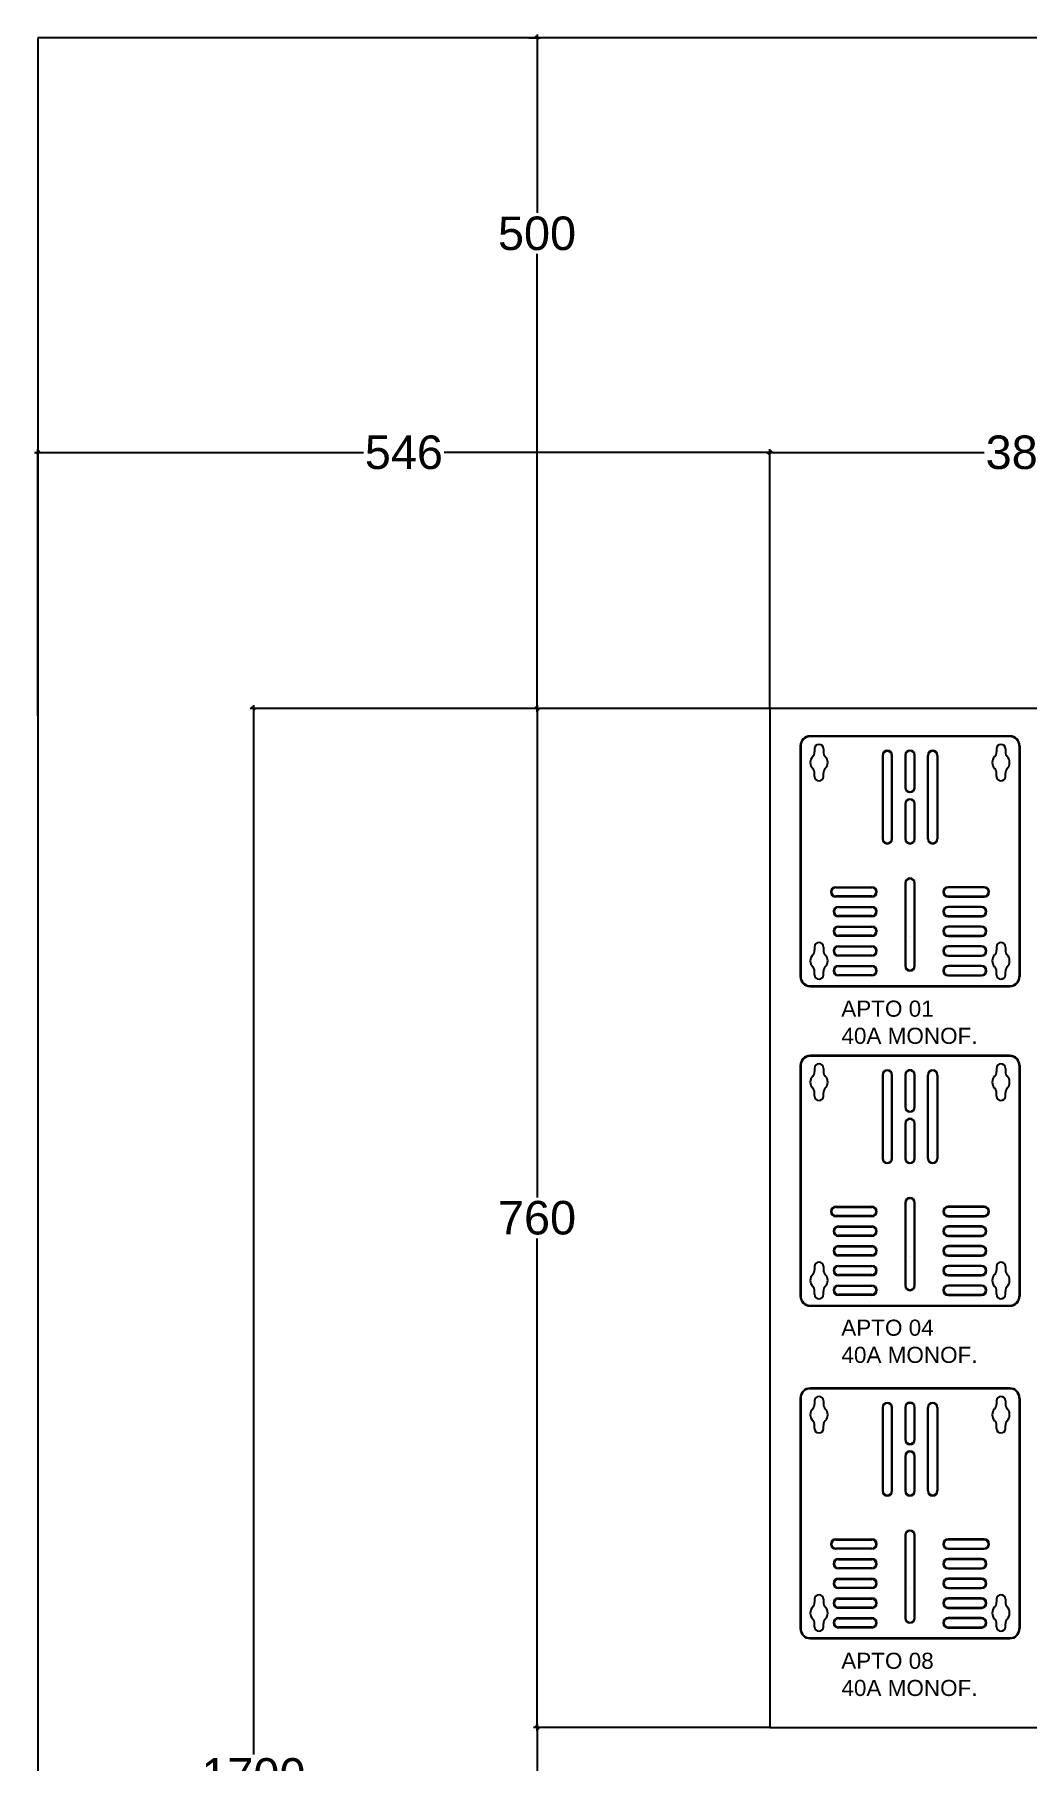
# Model space of a CAD drawing. Header units: millimetres. Extents: x 425 to 646, y 332 to 411.
# Drawn here: x 493.721 to 494.461, y 359.036 to 360.323 of the extents above; entities that cross this region are included whole.
import ezdxf

# ---------------------------------------------------------------- set-up
doc = ezdxf.new("R2010")
doc.units = ezdxf.units.MM
doc.layers.add('Elétrico', color=5, linetype='Continuous')
doc.styles.add('ARIAL', font='arial.ttf')
doc.dimstyles.new('cotass', dxfattribs={"dimtxt": 0.1, "dimasz": 0.01, "dimexe": 0.01, "dimexo": 0, "dimgap": 0.01, "dimtad": 0, "dimtih": 1, "dimtoh": 1, "dimdec": 0, "dimlfac": 1000, "dimzin": 4, "dimdsep": 46, "dimtxsty": 'ARIAL', "dimblk": 'OBLIQUE', "dimcen": 0, "dimdle": 0.01, "dimclrd": 7, "dimclre": 7, "dimclrt": 3, "dimadec": 0, "dimazin": 1, "dimtfac": 1, "dimtdec": 0, "dimtix": 1, "dimtofl": 0, "dimtmove": 0, "dimatfit": 3, "dimldrblk": 'OPEN30', "dimfxl": 0, "dimtolj": 1, "dimtzin": 0, "dimlwd": -1, "dimarcsym": 0})

# ---------------------------------------------------------------- blocks, each defined once
blk = doc.blocks.new('_Oblique')
at = {"color": 0, "linetype": 'ByBlock', "lineweight": -2}
blk.add_line((-0.5, -0.5), (0.5, 0.5), dxfattribs=at)
blk = doc.blocks.new('*D20')
at = {"layer": 'DEFPOINTS', "color": 0, "transparency": 16777216}
for p in [(494.2699, 359.0602), (494.0962, 358.1202), (494.2699, 358.1202)]:
    blk.add_point(p, dxfattribs=at)
at = {"layer": 'Elétrico', "color": 7, "transparency": 16777216}
for p, q in [((494.0962, 359.0627), (494.0962, 358.6055)), ((494.0962, 358.1177), (494.0962, 358.5749))]:
    blk.add_line(p, q, dxfattribs=at)
at = {"layer": 'Elétrico', "color": 7, "lineweight": -2, "transparency": 16777216}
for p, q in [((494.2699, 359.0602), (494.0937, 359.0602)), ((494.2699, 358.1202), (494.0937, 358.1202))]:
    blk.add_line(p, q, dxfattribs=at)
at = {"layer": 'Elétrico', "color": 7, "transparency": 16777216, "xscale": 0.0025, "yscale": 0.0025, "zscale": 0.0025}
for p, rotation in [((494.0962, 359.0602), 90), ((494.0962, 358.1202), 270)]:
    blk.add_blockref('_Oblique', p, dxfattribs=dict(at, rotation=rotation))
at = {"layer": 'Elétrico', "color": 3, "transparency": 16777216, "insert": (494.0962, 358.5902), "char_height": 0.025, "attachment_point": 5, "style": 'ARIAL'}
blk.add_mtext('\\A1;940', dxfattribs=at)
blk = doc.blocks.new('_Open30')
at = {"color": 0, "linetype": 'ByBlock', "lineweight": -2}
for p, q in [((-1, 0.27), (0, 0)), ((0, 0), (-1, -0.27)), ((0, 0), (-1, 0))]:
    blk.add_line(p, q, dxfattribs=at)
blk = doc.blocks.new('*D21')
at = {"layer": 'DEFPOINTS', "color": 0, "transparency": 16777216}
for p in [(493.8847, 359.8202), (494.2699, 359.8202), (494.2699, 358.1202)]:
    blk.add_point(p, dxfattribs=at)
at = {"layer": 'Elétrico', "color": 7, "transparency": 16777216}
for p, q in [((493.8847, 359.8227), (493.8847, 359.04)), ((493.8847, 358.1177), (493.8847, 359.0095))]:
    blk.add_line(p, q, dxfattribs=at)
at = {"layer": 'Elétrico', "color": 7, "lineweight": -2, "transparency": 16777216}
for p, q in [((494.2699, 359.8202), (493.8822, 359.8202)), ((494.2699, 358.1202), (493.8822, 358.1202))]:
    blk.add_line(p, q, dxfattribs=at)
at = {"layer": 'Elétrico', "color": 7, "transparency": 16777216, "xscale": 0.0025, "yscale": 0.0025, "zscale": 0.0025}
for p, rotation in [((493.8847, 359.8202), 90), ((493.8847, 358.1202), 270)]:
    blk.add_blockref('_Oblique', p, dxfattribs=dict(at, rotation=rotation))
at = {"layer": 'Elétrico', "color": 3, "transparency": 16777216, "insert": (493.8847, 359.0247), "char_height": 0.025, "attachment_point": 5, "style": 'ARIAL'}
blk.add_mtext('\\A1;1700', dxfattribs=at)
blk = doc.blocks.new('*D22')
at = {"layer": 'DEFPOINTS', "color": 0, "transparency": 16777216}
for p in [(494.0901, 360.3202), (494.0962, 360.3202), (494.2699, 359.8202)]:
    blk.add_point(p, dxfattribs=at)
at = {"layer": 'Elétrico', "color": 7, "transparency": 16777216}
for p, q in [((494.0962, 360.3227), (494.0962, 360.1896)), ((494.0962, 359.8177), (494.0962, 360.1591))]:
    blk.add_line(p, q, dxfattribs=at)
at = {"layer": 'Elétrico', "color": 7, "lineweight": -2, "transparency": 16777216}
for p, q in [((494.0901, 360.3202), (494.0987, 360.3202)), ((494.2699, 359.8202), (494.0937, 359.8202))]:
    blk.add_line(p, q, dxfattribs=at)
at = {"layer": 'Elétrico', "color": 7, "transparency": 16777216, "xscale": 0.0025, "yscale": 0.0025, "zscale": 0.0025}
for p, rotation in [((494.0962, 360.3202), 90), ((494.0962, 359.8202), 270)]:
    blk.add_blockref('_Oblique', p, dxfattribs=dict(at, rotation=rotation))
at = {"layer": 'Elétrico', "color": 3, "transparency": 16777216, "insert": (494.0962, 360.1743), "char_height": 0.025, "attachment_point": 5, "style": 'ARIAL'}
blk.add_mtext('\\A1;500', dxfattribs=at)
blk = doc.blocks.new('*D23')
at = {"layer": 'DEFPOINTS', "color": 0, "transparency": 16777216}
for p in [(494.2699, 360.011), (493.7239, 359.8146), (494.2699, 359.8202)]:
    blk.add_point(p, dxfattribs=at)
at = {"layer": 'Elétrico', "color": 7, "transparency": 16777216}
for p, q in [((493.7214, 360.011), (493.9668, 360.011)), ((494.2724, 360.011), (494.027, 360.011))]:
    blk.add_line(p, q, dxfattribs=at)
at = {"layer": 'Elétrico', "color": 7, "lineweight": -2, "transparency": 16777216}
for p, q in [((493.7239, 359.8146), (493.7239, 360.0135)), ((494.2699, 359.8202), (494.2699, 360.0135))]:
    blk.add_line(p, q, dxfattribs=at)
at = {"layer": 'Elétrico', "color": 7, "transparency": 16777216, "xscale": 0.0025, "yscale": 0.0025, "zscale": 0.0025, "rotation": 180}
blk.add_blockref('_Oblique', (493.7239, 360.011), dxfattribs=at)
at = {"layer": 'Elétrico', "color": 7, "transparency": 16777216, "xscale": 0.0025, "yscale": 0.0025, "zscale": 0.0025}
blk.add_blockref('_Oblique', (494.2699, 360.011), dxfattribs=at)
at = {"layer": 'Elétrico', "color": 3, "transparency": 16777216, "insert": (493.9969, 360.011), "char_height": 0.025, "attachment_point": 5, "style": 'ARIAL'}
blk.add_mtext('\\A1;546', dxfattribs=at)
blk = doc.blocks.new('*D24')
at = {"layer": 'DEFPOINTS', "color": 0, "transparency": 16777216}
for p in [(494.6499, 360.011), (494.2699, 359.8202), (494.6499, 359.8202)]:
    blk.add_point(p, dxfattribs=at)
at = {"layer": 'Elétrico', "color": 7, "transparency": 16777216}
for p, q in [((494.2674, 360.011), (494.4298, 360.011)), ((494.6524, 360.011), (494.49, 360.011))]:
    blk.add_line(p, q, dxfattribs=at)
at = {"layer": 'Elétrico', "color": 7, "lineweight": -2, "transparency": 16777216}
for p, q in [((494.2699, 359.8202), (494.2699, 360.0135)), ((494.6499, 359.8202), (494.6499, 360.0135))]:
    blk.add_line(p, q, dxfattribs=at)
at = {"layer": 'Elétrico', "color": 7, "transparency": 16777216, "xscale": 0.0025, "yscale": 0.0025, "zscale": 0.0025, "rotation": 180}
blk.add_blockref('_Oblique', (494.2699, 360.011), dxfattribs=at)
at = {"layer": 'Elétrico', "color": 7, "transparency": 16777216, "xscale": 0.0025, "yscale": 0.0025, "zscale": 0.0025}
blk.add_blockref('_Oblique', (494.6499, 360.011), dxfattribs=at)
at = {"layer": 'Elétrico', "color": 3, "transparency": 16777216, "insert": (494.4599, 360.011), "char_height": 0.025, "attachment_point": 5, "style": 'ARIAL'}
blk.add_mtext('\\A1;380', dxfattribs=at)
blk = doc.blocks.new('*D30')
at = {"layer": 'DEFPOINTS', "color": 0, "transparency": 16777216}
for p in [(494.0962, 359.8202), (494.2699, 359.8202), (494.2699, 359.0602)]:
    blk.add_point(p, dxfattribs=at)
at = {"layer": 'Elétrico', "color": 7, "transparency": 16777216}
for p, q in [((494.0962, 359.8227), (494.0962, 359.4555)), ((494.0962, 359.0577), (494.0962, 359.4249))]:
    blk.add_line(p, q, dxfattribs=at)
at = {"layer": 'Elétrico', "color": 7, "lineweight": -2, "transparency": 16777216}
for p, q in [((494.2699, 359.8202), (494.0937, 359.8202)), ((494.2699, 359.0602), (494.0937, 359.0602))]:
    blk.add_line(p, q, dxfattribs=at)
at = {"layer": 'Elétrico', "color": 7, "transparency": 16777216, "xscale": 0.0025, "yscale": 0.0025, "zscale": 0.0025}
for p, rotation in [((494.0962, 359.8202), 90), ((494.0962, 359.0602), 270)]:
    blk.add_blockref('_Oblique', p, dxfattribs=dict(at, rotation=rotation))
at = {"layer": 'Elétrico', "color": 3, "transparency": 16777216, "insert": (494.0962, 359.4402), "char_height": 0.025, "attachment_point": 5, "style": 'ARIAL'}
blk.add_mtext('\\A1;760', dxfattribs=at)

msp = doc.modelspace()

# ---------------------------------------------------------------- linework, layer by layer
for p, q in [((494.64992, 359.82019), (494.26992, 359.82019)), ((494.26992, 359.82019), (494.26992, 359.06019)), ((494.44881, 359.79955), (494.29991, 359.79955)), ((494.44881, 359.79915), (494.29991, 359.79915)), ((494.29251, 359.79215), (494.29251, 359.62027)), ((494.29291, 359.79215), (494.29291, 359.62027)), ((494.30324, 359.79007), (494.30324, 359.78773)), ((494.30652, 359.79335), (494.30652, 359.79335)), ((494.30981, 359.79007), (494.30981, 359.78773)), ((494.35381, 359.7851), (494.35381, 359.72295)), ((494.35421, 359.7851), (494.35421, 359.72295)), ((494.36071, 359.72295), (494.36071, 359.7851)), ((494.36111, 359.72295), (494.36111, 359.7851)), ((494.37071, 359.78525), (494.37071, 359.76125)), ((494.37111, 359.78525), (494.37111, 359.76125)), ((494.37761, 359.76125), (494.37761, 359.78525)), ((494.37801, 359.76125), (494.37801, 359.78525)), ((494.38761, 359.72295), (494.38761, 359.7851)), ((494.38801, 359.72295), (494.38801, 359.7851)), ((494.39451, 359.7851), (494.39451, 359.72295)), ((494.39491, 359.7851), (494.39491, 359.72295)), ((494.43891, 359.79007), (494.43891, 359.78773)), ((494.44548, 359.79007), (494.44548, 359.78773)), ((494.45581, 359.79215), (494.45581, 359.62027)), ((494.45621, 359.79215), (494.45621, 359.62027)), ((494.30324, 359.76944), (494.30324, 359.77178)), ((494.30981, 359.76944), (494.30981, 359.77178)), ((494.43891, 359.76944), (494.43891, 359.77178)), ((494.44548, 359.76944), (494.44548, 359.77178)), ((494.37071, 359.74895), (494.37071, 359.72295)), ((494.37111, 359.74895), (494.37111, 359.72295)), ((494.37761, 359.72295), (494.37761, 359.74895)), ((494.37801, 359.72295), (494.37801, 359.74895)), ((494.37436, 359.7197), (494.37436, 359.7197)), ((494.37436, 359.7197), (494.37436, 359.7197)), ((494.37436, 359.7197), (494.37436, 359.7197)), ((494.37436, 359.7189), (494.37436, 359.7189)), ((494.37436, 359.7189), (494.37436, 359.7189)), ((494.37436, 359.7189), (494.37436, 359.7189)), ((494.31576, 359.68332), (494.31576, 359.68332)), ((494.31901, 359.68697), (494.34596, 359.68697)), ((494.31901, 359.68657), (494.34596, 359.68657)), ((494.34596, 359.68007), (494.31901, 359.68007)), ((494.34596, 359.67967), (494.31901, 359.67967)), ((494.34921, 359.68332), (494.34921, 359.68332)), ((494.37071, 359.68985), (494.37071, 359.62815)), ((494.37111, 359.68985), (494.37111, 359.62815)), ((494.37761, 359.62815), (494.37761, 359.68985)), ((494.37801, 359.62815), (494.37801, 359.68985)), ((494.39951, 359.68332), (494.39951, 359.68332)), ((494.42971, 359.68697), (494.40276, 359.68697)), ((494.42971, 359.68657), (494.40276, 359.68657)), ((494.40276, 359.68007), (494.42971, 359.68007)), ((494.40276, 359.67967), (494.42971, 359.67967)), ((494.43296, 359.68332), (494.43296, 359.68332)), ((494.32096, 359.67229), (494.34596, 359.67229)), ((494.32096, 359.67189), (494.34596, 359.67189)), ((494.42776, 359.67229), (494.40276, 359.67229)), ((494.42776, 359.67189), (494.40276, 359.67189)), ((494.34596, 359.66539), (494.32096, 359.66539)), ((494.34596, 359.66499), (494.32096, 359.66499)), ((494.32096, 359.65761), (494.34596, 359.65761)), ((494.32096, 359.65721), (494.34596, 359.65721)), ((494.40276, 359.66539), (494.42776, 359.66539)), ((494.40276, 359.66499), (494.42776, 359.66499)), ((494.42776, 359.65761), (494.40276, 359.65761)), ((494.42776, 359.65721), (494.40276, 359.65721)), ((494.30324, 359.64222), (494.30324, 359.63988)), ((494.30652, 359.6455), (494.30652, 359.6455)), ((494.30981, 359.64222), (494.30981, 359.63988)), ((494.34596, 359.65071), (494.32096, 359.65071)), ((494.34596, 359.65031), (494.32096, 359.65031)), ((494.32096, 359.64293), (494.34596, 359.64293)), ((494.32096, 359.64253), (494.34596, 359.64253)), ((494.37436, 359.6501), (494.37436, 359.6501)), ((494.37436, 359.6501), (494.37436, 359.6501)), ((494.37436, 359.6501), (494.37436, 359.6501)), ((494.40276, 359.65071), (494.42776, 359.65071)), ((494.40276, 359.65031), (494.42776, 359.65031)), ((494.42776, 359.64293), (494.40276, 359.64293)), ((494.42776, 359.64253), (494.40276, 359.64253)), ((494.43891, 359.64222), (494.43891, 359.63988)), ((494.44219, 359.6455), (494.44219, 359.6455)), ((494.44548, 359.64222), (494.44548, 359.63988)), ((494.34596, 359.63603), (494.32096, 359.63603)), ((494.34596, 359.63563), (494.32096, 359.63563)), ((494.32096, 359.62825), (494.34596, 359.62825)), ((494.32096, 359.62785), (494.34596, 359.62785)), ((494.40276, 359.63603), (494.42776, 359.63603)), ((494.40276, 359.63563), (494.42776, 359.63563)), ((494.42776, 359.62825), (494.40276, 359.62825)), ((494.42776, 359.62785), (494.40276, 359.62785)), ((494.30324, 359.62159), (494.30324, 359.62393)), ((494.30981, 359.62159), (494.30981, 359.62393)), ((494.34596, 359.62135), (494.32096, 359.62135)), ((494.34596, 359.62095), (494.32096, 359.62095)), ((494.40276, 359.62135), (494.42776, 359.62135)), ((494.40276, 359.62095), (494.42776, 359.62095)), ((494.43891, 359.62159), (494.43891, 359.62393)), ((494.43891, 359.62159), (494.43891, 359.62393)), ((494.44548, 359.62159), (494.44548, 359.62393)), ((494.29991, 359.61327), (494.44881, 359.61327)), ((494.29991, 359.61287), (494.44881, 359.61287)), ((494.29251, 359.55384), (494.29251, 359.38196)), ((494.29291, 359.55384), (494.29291, 359.38196)), ((494.44881, 359.56124), (494.29991, 359.56124)), ((494.44881, 359.56084), (494.29991, 359.56084)), ((494.30324, 359.55175), (494.30324, 359.54941)), ((494.30652, 359.55504), (494.30652, 359.55504)), ((494.30981, 359.55175), (494.30981, 359.54941)), ((494.43891, 359.55175), (494.43891, 359.54941)), ((494.44548, 359.55175), (494.44548, 359.54941)), ((494.45581, 359.55384), (494.45581, 359.38196)), ((494.45621, 359.55384), (494.45621, 359.38196)), ((494.35381, 359.54679), (494.35381, 359.48464)), ((494.35421, 359.54679), (494.35421, 359.48464)), ((494.36071, 359.48464), (494.36071, 359.54679)), ((494.36111, 359.48464), (494.36111, 359.54679)), ((494.37071, 359.54694), (494.37071, 359.52294)), ((494.37111, 359.54694), (494.37111, 359.52294)), ((494.37761, 359.52294), (494.37761, 359.54694)), ((494.37801, 359.52294), (494.37801, 359.54694)), ((494.38761, 359.48464), (494.38761, 359.54679)), ((494.38801, 359.48464), (494.38801, 359.54679)), ((494.39451, 359.54679), (494.39451, 359.48464)), ((494.39491, 359.54679), (494.39491, 359.48464)), ((494.30324, 359.53112), (494.30324, 359.53346)), ((494.30981, 359.53112), (494.30981, 359.53346)), ((494.43891, 359.53112), (494.43891, 359.53346)), ((494.44548, 359.53112), (494.44548, 359.53346)), ((494.37071, 359.51064), (494.37071, 359.48464)), ((494.37111, 359.51064), (494.37111, 359.48464)), ((494.37761, 359.48464), (494.37761, 359.51064)), ((494.37801, 359.48464), (494.37801, 359.51064)), ((494.37436, 359.48139), (494.37436, 359.48139)), ((494.37436, 359.48139), (494.37436, 359.48139)), ((494.37436, 359.48139), (494.37436, 359.48139)), ((494.37436, 359.48059), (494.37436, 359.48059)), ((494.37436, 359.48059), (494.37436, 359.48059)), ((494.37436, 359.48059), (494.37436, 359.48059)), ((494.31901, 359.44866), (494.34596, 359.44866)), ((494.31901, 359.44826), (494.34596, 359.44826)), ((494.37071, 359.45154), (494.37071, 359.38984)), ((494.37111, 359.45154), (494.37111, 359.38984)), ((494.37761, 359.38984), (494.37761, 359.45154)), ((494.37801, 359.38984), (494.37801, 359.45154)), ((494.42971, 359.44866), (494.40276, 359.44866)), ((494.42971, 359.44826), (494.40276, 359.44826)), ((494.31576, 359.44501), (494.31576, 359.44501)), ((494.34596, 359.44176), (494.31901, 359.44176)), ((494.34596, 359.44136), (494.31901, 359.44136)), ((494.34921, 359.44501), (494.34921, 359.44501)), ((494.39951, 359.44501), (494.39951, 359.44501)), ((494.40276, 359.44176), (494.42971, 359.44176)), ((494.40276, 359.44136), (494.42971, 359.44136)), ((494.43296, 359.44501), (494.43296, 359.44501)), ((494.32096, 359.43398), (494.34596, 359.43398)), ((494.32096, 359.43358), (494.34596, 359.43358)), ((494.34596, 359.42708), (494.32096, 359.42708)), ((494.34596, 359.42668), (494.32096, 359.42668)), ((494.42776, 359.43398), (494.40276, 359.43398)), ((494.42776, 359.43358), (494.40276, 359.43358)), ((494.40276, 359.42708), (494.42776, 359.42708)), ((494.40276, 359.42668), (494.42776, 359.42668)), ((494.32096, 359.4193), (494.34596, 359.4193)), ((494.32096, 359.4189), (494.34596, 359.4189)), ((494.34596, 359.4124), (494.32096, 359.4124)), ((494.34596, 359.412), (494.32096, 359.412)), ((494.37436, 359.41179), (494.37436, 359.41179)), ((494.37436, 359.41179), (494.37436, 359.41179)), ((494.37436, 359.41179), (494.37436, 359.41179)), ((494.42776, 359.4193), (494.40276, 359.4193)), ((494.42776, 359.4189), (494.40276, 359.4189)), ((494.40276, 359.4124), (494.42776, 359.4124)), ((494.40276, 359.412), (494.42776, 359.412)), ((494.30324, 359.4039), (494.30324, 359.40156)), ((494.30652, 359.40719), (494.30652, 359.40719)), ((494.30981, 359.4039), (494.30981, 359.40156)), ((494.32096, 359.40462), (494.34596, 359.40462)), ((494.32096, 359.40422), (494.34596, 359.40422)), ((494.34596, 359.39772), (494.32096, 359.39772)), ((494.34596, 359.39732), (494.32096, 359.39732)), ((494.42776, 359.40462), (494.40276, 359.40462)), ((494.42776, 359.40422), (494.40276, 359.40422)), ((494.40276, 359.39772), (494.42776, 359.39772)), ((494.40276, 359.39732), (494.42776, 359.39732)), ((494.43891, 359.4039), (494.43891, 359.40156)), ((494.44219, 359.40719), (494.44219, 359.40719)), ((494.44548, 359.4039), (494.44548, 359.40156)), ((494.30324, 359.38327), (494.30324, 359.38561)), ((494.30981, 359.38327), (494.30981, 359.38561)), ((494.32096, 359.38994), (494.34596, 359.38994)), ((494.32096, 359.38954), (494.34596, 359.38954)), ((494.34596, 359.38304), (494.32096, 359.38304)), ((494.42776, 359.38994), (494.40276, 359.38994)), ((494.42776, 359.38954), (494.40276, 359.38954)), ((494.40276, 359.38304), (494.42776, 359.38304)), ((494.43891, 359.38327), (494.43891, 359.38561)), ((494.43891, 359.38327), (494.43891, 359.38561)), ((494.44548, 359.38327), (494.44548, 359.38561)), ((494.29991, 359.37496), (494.44881, 359.37496)), ((494.29991, 359.37456), (494.44881, 359.37456)), ((494.34596, 359.38264), (494.32096, 359.38264)), ((494.40276, 359.38264), (494.42776, 359.38264)), ((494.29251, 359.30586), (494.29251, 359.13398)), ((494.29291, 359.30586), (494.29291, 359.13398)), ((494.44881, 359.31326), (494.29991, 359.31326)), ((494.44881, 359.31286), (494.29991, 359.31286)), ((494.30652, 359.30706), (494.30652, 359.30706)), ((494.45581, 359.30586), (494.45581, 359.13398)), ((494.45621, 359.30586), (494.45621, 359.13398)), ((494.30324, 359.30377), (494.30324, 359.30143)), ((494.30981, 359.30377), (494.30981, 359.30143)), ((494.35381, 359.29881), (494.35381, 359.23666)), ((494.35421, 359.29881), (494.35421, 359.23666)), ((494.36071, 359.23666), (494.36071, 359.29881)), ((494.36111, 359.23666), (494.36111, 359.29881)), ((494.37071, 359.29896), (494.37071, 359.27496)), ((494.37111, 359.29896), (494.37111, 359.27496)), ((494.37761, 359.27496), (494.37761, 359.29896)), ((494.37801, 359.27496), (494.37801, 359.29896)), ((494.38761, 359.23666), (494.38761, 359.29881)), ((494.38801, 359.23666), (494.38801, 359.29881)), ((494.39451, 359.29881), (494.39451, 359.23666)), ((494.39491, 359.29881), (494.39491, 359.23666)), ((494.43891, 359.30377), (494.43891, 359.30143)), ((494.44548, 359.30377), (494.44548, 359.30143)), ((494.30324, 359.28314), (494.30324, 359.28548)), ((494.30981, 359.28314), (494.30981, 359.28548)), ((494.43891, 359.28314), (494.43891, 359.28548)), ((494.44548, 359.28314), (494.44548, 359.28548)), ((494.37071, 359.26266), (494.37071, 359.23666)), ((494.37111, 359.26266), (494.37111, 359.23666)), ((494.37761, 359.23666), (494.37761, 359.26266)), ((494.37801, 359.23666), (494.37801, 359.26266)), ((494.37436, 359.23341), (494.37436, 359.23341)), ((494.37436, 359.23341), (494.37436, 359.23341)), ((494.37436, 359.23341), (494.37436, 359.23341)), ((494.37436, 359.23261), (494.37436, 359.23261)), ((494.37436, 359.23261), (494.37436, 359.23261)), ((494.37436, 359.23261), (494.37436, 359.23261)), ((494.37071, 359.20356), (494.37071, 359.14186)), ((494.37111, 359.20356), (494.37111, 359.14186)), ((494.37761, 359.14186), (494.37761, 359.20356)), ((494.37801, 359.14186), (494.37801, 359.20356)), ((494.31576, 359.19703), (494.31576, 359.19703)), ((494.31901, 359.20068), (494.34596, 359.20068)), ((494.31901, 359.20028), (494.34596, 359.20028)), ((494.34596, 359.19378), (494.31901, 359.19378)), ((494.34596, 359.19338), (494.31901, 359.19338)), ((494.34921, 359.19703), (494.34921, 359.19703)), ((494.39951, 359.19703), (494.39951, 359.19703)), ((494.42971, 359.20068), (494.40276, 359.20068)), ((494.42971, 359.20028), (494.40276, 359.20028)), ((494.40276, 359.19378), (494.42971, 359.19378)), ((494.40276, 359.19338), (494.42971, 359.19338)), ((494.43296, 359.19703), (494.43296, 359.19703)), ((494.32096, 359.186), (494.34596, 359.186)), ((494.32096, 359.1856), (494.34596, 359.1856)), ((494.34596, 359.1791), (494.32096, 359.1791)), ((494.34596, 359.1787), (494.32096, 359.1787)), ((494.42776, 359.186), (494.40276, 359.186)), ((494.42776, 359.1856), (494.40276, 359.1856)), ((494.40276, 359.1791), (494.42776, 359.1791)), ((494.40276, 359.1787), (494.42776, 359.1787)), ((494.32096, 359.17132), (494.34596, 359.17132)), ((494.32096, 359.17092), (494.34596, 359.17092)), ((494.34596, 359.16442), (494.32096, 359.16442)), ((494.42776, 359.17132), (494.40276, 359.17132)), ((494.42776, 359.17092), (494.40276, 359.17092)), ((494.40276, 359.16442), (494.42776, 359.16442)), ((494.30324, 359.15592), (494.30324, 359.15358)), ((494.30652, 359.15921), (494.30652, 359.15921)), ((494.30981, 359.15592), (494.30981, 359.15358)), ((494.34596, 359.16402), (494.32096, 359.16402)), ((494.32096, 359.15664), (494.34596, 359.15664)), ((494.32096, 359.15624), (494.34596, 359.15624)), ((494.37436, 359.16381), (494.37436, 359.16381)), ((494.37436, 359.16381), (494.37436, 359.16381)), ((494.37436, 359.16381), (494.37436, 359.16381)), ((494.40276, 359.16402), (494.42776, 359.16402)), ((494.42776, 359.15664), (494.40276, 359.15664)), ((494.42776, 359.15624), (494.40276, 359.15624)), ((494.43891, 359.15592), (494.43891, 359.15358)), ((494.44219, 359.15921), (494.44219, 359.15921)), ((494.44548, 359.15592), (494.44548, 359.15358)), ((494.34596, 359.14974), (494.32096, 359.14974)), ((494.34596, 359.14934), (494.32096, 359.14934)), ((494.32096, 359.14196), (494.34596, 359.14196)), ((494.32096, 359.14156), (494.34596, 359.14156)), ((494.40276, 359.14974), (494.42776, 359.14974)), ((494.40276, 359.14934), (494.42776, 359.14934)), ((494.42776, 359.14196), (494.40276, 359.14196)), ((494.42776, 359.14156), (494.40276, 359.14156)), ((494.29991, 359.12698), (494.44881, 359.12698)), ((494.29991, 359.12658), (494.44881, 359.12658)), ((494.30324, 359.13529), (494.30324, 359.13763)), ((494.30981, 359.13529), (494.30981, 359.13763)), ((494.34596, 359.13506), (494.32096, 359.13506)), ((494.34596, 359.13466), (494.32096, 359.13466)), ((494.40276, 359.13506), (494.42776, 359.13506)), ((494.40276, 359.13466), (494.42776, 359.13466)), ((494.43891, 359.13529), (494.43891, 359.13763)), ((494.43891, 359.13529), (494.43891, 359.13763)), ((494.44548, 359.13529), (494.44548, 359.13763)), ((494.26992, 359.06019), (494.64992, 359.06019))]:
    msp.add_line(p, q)
for centre, radius, start, end in [((494.29991, 359.79215), 0.0074, 90, 180), ((494.29991, 359.79215), 0.007, 90, 180), ((494.44881, 359.79215), 0.0074, 0, 90), ((494.44881, 359.79215), 0.007, 0, 90), ((494.30652, 359.77975), 0.0065, 136.09039, 223.90961), ((494.29824, 359.78773), 0.005, 316.09039, 0), ((494.30652, 359.79007), 0.00329, 90, 180), ((494.30652, 359.79007), 0.00329, 0, 90), ((494.31481, 359.78773), 0.005, 180, 223.90961), ((494.30652, 359.77975), 0.0065, 316.09039, 43.90961), ((494.35746, 359.7851), 0.00365, 90, 180), ((494.35746, 359.7851), 0.00325, 90, 180), ((494.35746, 359.7851), 0.00365, 0, 90), ((494.35746, 359.7851), 0.00325, 0, 90), ((494.37436, 359.78525), 0.00365, 90, 180), ((494.37436, 359.78525), 0.00325, 90, 180), ((494.37436, 359.78525), 0.00365, 0, 90), ((494.37436, 359.78525), 0.00325, 0, 90), ((494.39126, 359.7851), 0.00365, 90, 180), ((494.39126, 359.7851), 0.00325, 90, 180), ((494.39126, 359.7851), 0.00365, 0, 90), ((494.39126, 359.7851), 0.00325, 0, 90), ((494.44219, 359.77975), 0.0065, 136.09039, 223.90961), ((494.43391, 359.78773), 0.005, 316.09039, 0), ((494.44219, 359.79007), 0.00329, 90, 180), ((494.44219, 359.79007), 0.00329, 0, 90), ((494.45048, 359.78773), 0.005, 180, 223.90961), ((494.44219, 359.77975), 0.0065, 316.09039, 43.90961), ((494.29824, 359.77178), 0.005, 0, 43.90961), ((494.30652, 359.76944), 0.00329, 180, 270), ((494.30652, 359.76944), 0.00329, 270, 0), ((494.31481, 359.77178), 0.005, 136.09039, 180), ((494.43391, 359.77178), 0.005, 0, 43.90961), ((494.44219, 359.76944), 0.00329, 180, 270), ((494.44219, 359.76944), 0.00329, 270, 0), ((494.45048, 359.77178), 0.005, 136.09039, 180), ((494.37436, 359.76125), 0.00365, 180, 270), ((494.37436, 359.76125), 0.00325, 180, 270), ((494.37436, 359.76125), 0.00325, 270, 0), ((494.37436, 359.76125), 0.00365, 270, 0), ((494.37436, 359.74895), 0.00365, 90, 180), ((494.37436, 359.74895), 0.00325, 90, 180), ((494.37436, 359.74895), 0.00365, 0, 90), ((494.37436, 359.74895), 0.00325, 0, 90), ((494.35746, 359.72295), 0.00365, 180, 270), ((494.35746, 359.72295), 0.00325, 180, 270), ((494.35746, 359.72295), 0.00325, 270, 0), ((494.35746, 359.72295), 0.00365, 270, 0), ((494.37436, 359.72295), 0.00365, 180, 270), ((494.37436, 359.72295), 0.00325, 180, 270), ((494.37436, 359.72295), 0.00365, 270, 0), ((494.37436, 359.72295), 0.00325, 270, 0), ((494.39126, 359.72295), 0.00365, 180, 270), ((494.39126, 359.72295), 0.00325, 180, 270), ((494.39126, 359.72295), 0.00325, 270, 0), ((494.39126, 359.72295), 0.00365, 270, 0), ((494.37436, 359.68985), 0.00365, 90, 180), ((494.37436, 359.68985), 0.00325, 90, 180), ((494.37436, 359.68985), 0.00365, 0, 90), ((494.37436, 359.68985), 0.00325, 0, 90), ((494.31901, 359.68332), 0.00365, 90, 180), ((494.31901, 359.68332), 0.00365, 180, 270), ((494.31901, 359.68332), 0.00325, 90, 180), ((494.31901, 359.68332), 0.00325, 180, 270), ((494.34596, 359.68332), 0.00365, 0, 90), ((494.34596, 359.68332), 0.00325, 0, 90), ((494.34596, 359.68332), 0.00325, 270, 0), ((494.34596, 359.68332), 0.00365, 270, 0), ((494.40276, 359.68332), 0.00365, 90, 180), ((494.40276, 359.68332), 0.00365, 180, 270), ((494.40276, 359.68332), 0.00325, 90, 180), ((494.40276, 359.68332), 0.00325, 180, 270), ((494.42971, 359.68332), 0.00365, 0, 90), ((494.42971, 359.68332), 0.00325, 0, 90), ((494.42971, 359.68332), 0.00365, 270, 0), ((494.42971, 359.68332), 0.00325, 270, 0), ((494.32096, 359.66864), 0.00365, 90, 180), ((494.32096, 359.66864), 0.00365, 180, 270), ((494.32096, 359.66864), 0.00325, 90, 180), ((494.32096, 359.66864), 0.00325, 180, 270), ((494.34596, 359.66864), 0.00365, 0, 90), ((494.34596, 359.66864), 0.00325, 0, 90), ((494.34596, 359.66864), 0.00365, 270, 0), ((494.34596, 359.66864), 0.00325, 270, 0), ((494.40276, 359.66864), 0.00365, 90, 180), ((494.40276, 359.66864), 0.00365, 180, 270), ((494.40276, 359.66864), 0.00325, 90, 180), ((494.40276, 359.66864), 0.00325, 180, 270), ((494.42776, 359.66864), 0.00365, 0, 90), ((494.42776, 359.66864), 0.00325, 0, 90), ((494.42776, 359.66864), 0.00365, 270, 0), ((494.42776, 359.66864), 0.00325, 270, 0), ((494.32096, 359.65396), 0.00365, 90, 180), ((494.32096, 359.65396), 0.00365, 180, 270), ((494.32096, 359.65396), 0.00325, 90, 180), ((494.32096, 359.65396), 0.00325, 180, 270), ((494.34596, 359.65396), 0.00365, 0, 90), ((494.34596, 359.65396), 0.00325, 0, 90), ((494.34596, 359.65396), 0.00325, 270, 0), ((494.34596, 359.65396), 0.00365, 270, 0), ((494.40276, 359.65396), 0.00365, 90, 180), ((494.40276, 359.65396), 0.00365, 180, 270), ((494.40276, 359.65396), 0.00325, 90, 180), ((494.40276, 359.65396), 0.00325, 180, 270), ((494.42776, 359.65396), 0.00365, 0, 90), ((494.42776, 359.65396), 0.00325, 0, 90), ((494.42776, 359.65396), 0.00325, 270, 0), ((494.42776, 359.65396), 0.00365, 270, 0), ((494.30652, 359.64222), 0.00329, 90, 180), ((494.30652, 359.64222), 0.00329, 0, 90), ((494.32096, 359.63928), 0.00365, 90, 180), ((494.32096, 359.63928), 0.00325, 90, 180), ((494.34596, 359.63928), 0.00365, 0, 90), ((494.34596, 359.63928), 0.00325, 0, 90), ((494.40276, 359.63928), 0.00365, 90, 180), ((494.40276, 359.63928), 0.00325, 90, 180), ((494.42776, 359.63928), 0.00365, 0, 90), ((494.42776, 359.63928), 0.00325, 0, 90), ((494.44219, 359.64222), 0.00329, 90, 180), ((494.44219, 359.64222), 0.00329, 0, 90), ((494.30652, 359.6319), 0.0065, 136.09039, 223.90961), ((494.29824, 359.63988), 0.005, 316.09039, 0), ((494.31481, 359.63988), 0.005, 180, 223.90961), ((494.30652, 359.6319), 0.0065, 316.09039, 43.90961), ((494.32096, 359.63928), 0.00365, 180, 270), ((494.32096, 359.6246), 0.00365, 90, 180), ((494.32096, 359.63928), 0.00325, 180, 270), ((494.32096, 359.6246), 0.00325, 90, 180), ((494.34596, 359.63928), 0.00325, 270, 0), ((494.34596, 359.63928), 0.00365, 270, 0), ((494.34596, 359.6246), 0.00365, 0, 90), ((494.34596, 359.6246), 0.00325, 0, 90), ((494.37436, 359.62815), 0.00365, 180, 270), ((494.37436, 359.62815), 0.00325, 180, 270), ((494.37436, 359.62815), 0.00325, 270, 0), ((494.37436, 359.62815), 0.00365, 270, 0), ((494.40276, 359.63928), 0.00365, 180, 270), ((494.40276, 359.6246), 0.00365, 90, 180), ((494.40276, 359.63928), 0.00325, 180, 270), ((494.40276, 359.6246), 0.00325, 90, 180), ((494.42776, 359.63928), 0.00325, 270, 0), ((494.42776, 359.63928), 0.00365, 270, 0), ((494.42776, 359.6246), 0.00365, 0, 90), ((494.42776, 359.6246), 0.00325, 0, 90), ((494.44219, 359.6319), 0.0065, 136.09039, 223.90961), ((494.43391, 359.63988), 0.005, 316.09039, 0), ((494.45048, 359.63988), 0.005, 180, 223.90961), ((494.44219, 359.6319), 0.0065, 316.09039, 43.90961), ((494.29991, 359.62027), 0.0074, 180, 270), ((494.29991, 359.62027), 0.007, 180, 270), ((494.29824, 359.62393), 0.005, 0, 43.90961), ((494.30652, 359.62159), 0.00329, 180, 270), ((494.30652, 359.62159), 0.00329, 270, 0), ((494.31481, 359.62393), 0.005, 136.09039, 180), ((494.32096, 359.6246), 0.00365, 180, 270), ((494.32096, 359.6246), 0.00325, 180, 270), ((494.34596, 359.6246), 0.00325, 270, 0), ((494.34596, 359.6246), 0.00365, 270, 0), ((494.40276, 359.6246), 0.00365, 180, 270), ((494.40276, 359.6246), 0.00325, 180, 270), ((494.42776, 359.6246), 0.00325, 270, 0), ((494.42776, 359.6246), 0.00365, 270, 0), ((494.43391, 359.62393), 0.005, 0, 43.90961), ((494.44219, 359.62159), 0.00329, 180, 270), ((494.44219, 359.62159), 0.00329, 270, 0), ((494.45048, 359.62393), 0.005, 136.09039, 180), ((494.44881, 359.62027), 0.007, 270, 0), ((494.44881, 359.62027), 0.0074, 270, 0), ((494.29991, 359.55384), 0.0074, 90, 180), ((494.29991, 359.55384), 0.007, 90, 180), ((494.30652, 359.55175), 0.00329, 90, 180), ((494.30652, 359.55175), 0.00329, 0, 90), ((494.35746, 359.54679), 0.00365, 90, 180), ((494.35746, 359.54679), 0.00365, 0, 90), ((494.37436, 359.54694), 0.00365, 90, 180), ((494.37436, 359.54694), 0.00365, 0, 90), ((494.39126, 359.54679), 0.00365, 90, 180), ((494.39126, 359.54679), 0.00365, 0, 90), ((494.44219, 359.55175), 0.00329, 90, 180), ((494.44219, 359.55175), 0.00329, 0, 90), ((494.44881, 359.55384), 0.0074, 0, 90), ((494.44881, 359.55384), 0.007, 0, 90), ((494.30652, 359.54144), 0.0065, 136.09039, 223.90961), ((494.29824, 359.54941), 0.005, 316.09039, 0), ((494.31481, 359.54941), 0.005, 180, 223.90961), ((494.30652, 359.54144), 0.0065, 316.09039, 43.90961), ((494.35746, 359.54679), 0.00325, 90, 180), ((494.35746, 359.54679), 0.00325, 0, 90), ((494.37436, 359.54694), 0.00325, 90, 180), ((494.37436, 359.54694), 0.00325, 0, 90), ((494.39126, 359.54679), 0.00325, 90, 180), ((494.39126, 359.54679), 0.00325, 0, 90), ((494.44219, 359.54144), 0.0065, 136.09039, 223.90961), ((494.43391, 359.54941), 0.005, 316.09039, 0), ((494.45048, 359.54941), 0.005, 180, 223.90961), ((494.44219, 359.54144), 0.0065, 316.09039, 43.90961), ((494.29824, 359.53346), 0.005, 0, 43.90961), ((494.30652, 359.53112), 0.00329, 180, 270), ((494.30652, 359.53112), 0.00329, 270, 0), ((494.31481, 359.53346), 0.005, 136.09039, 180), ((494.43391, 359.53346), 0.005, 0, 43.90961), ((494.44219, 359.53112), 0.00329, 180, 270), ((494.44219, 359.53112), 0.00329, 270, 0), ((494.45048, 359.53346), 0.005, 136.09039, 180), ((494.37436, 359.52294), 0.00365, 180, 270), ((494.37436, 359.51064), 0.00365, 90, 180), ((494.37436, 359.52294), 0.00325, 180, 270), ((494.37436, 359.51064), 0.00325, 90, 180), ((494.37436, 359.52294), 0.00325, 270, 0), ((494.37436, 359.52294), 0.00365, 270, 0), ((494.37436, 359.51064), 0.00365, 0, 90), ((494.37436, 359.51064), 0.00325, 0, 90), ((494.35746, 359.48464), 0.00365, 180, 270), ((494.35746, 359.48464), 0.00325, 180, 270), ((494.35746, 359.48464), 0.00325, 270, 0), ((494.35746, 359.48464), 0.00365, 270, 0), ((494.37436, 359.48464), 0.00365, 180, 270), ((494.37436, 359.48464), 0.00325, 180, 270), ((494.37436, 359.48464), 0.00365, 270, 0), ((494.37436, 359.48464), 0.00325, 270, 0), ((494.39126, 359.48464), 0.00365, 180, 270), ((494.39126, 359.48464), 0.00325, 180, 270), ((494.39126, 359.48464), 0.00325, 270, 0), ((494.39126, 359.48464), 0.00365, 270, 0), ((494.31901, 359.44501), 0.00365, 90, 180), ((494.31901, 359.44501), 0.00325, 90, 180), ((494.34596, 359.44501), 0.00365, 0, 90), ((494.34596, 359.44501), 0.00325, 0, 90), ((494.37436, 359.45154), 0.00365, 90, 180), ((494.37436, 359.45154), 0.00325, 90, 180), ((494.37436, 359.45154), 0.00365, 0, 90), ((494.37436, 359.45154), 0.00325, 0, 90), ((494.40276, 359.44501), 0.00365, 90, 180), ((494.40276, 359.44501), 0.00325, 90, 180), ((494.42971, 359.44501), 0.00365, 0, 90), ((494.42971, 359.44501), 0.00325, 0, 90), ((494.31901, 359.44501), 0.00365, 180, 270), ((494.31901, 359.44501), 0.00325, 180, 270), ((494.34596, 359.44501), 0.00325, 270, 0), ((494.34596, 359.44501), 0.00365, 270, 0), ((494.40276, 359.44501), 0.00365, 180, 270), ((494.40276, 359.44501), 0.00325, 180, 270), ((494.42971, 359.44501), 0.00365, 270, 0), ((494.42971, 359.44501), 0.00325, 270, 0), ((494.32096, 359.43033), 0.00365, 90, 180), ((494.32096, 359.43033), 0.00365, 180, 270), ((494.32096, 359.43033), 0.00325, 90, 180), ((494.32096, 359.43033), 0.00325, 180, 270), ((494.34596, 359.43033), 0.00365, 0, 90), ((494.34596, 359.43033), 0.00325, 0, 90), ((494.34596, 359.43033), 0.00365, 270, 0), ((494.34596, 359.43033), 0.00325, 270, 0), ((494.40276, 359.43033), 0.00365, 90, 180), ((494.40276, 359.43033), 0.00365, 180, 270), ((494.40276, 359.43033), 0.00325, 90, 180), ((494.40276, 359.43033), 0.00325, 180, 270), ((494.42776, 359.43033), 0.00365, 0, 90), ((494.42776, 359.43033), 0.00325, 0, 90), ((494.42776, 359.43033), 0.00365, 270, 0), ((494.42776, 359.43033), 0.00325, 270, 0), ((494.32096, 359.41565), 0.00365, 90, 180), ((494.32096, 359.41565), 0.00365, 180, 270), ((494.32096, 359.41565), 0.00325, 90, 180), ((494.32096, 359.41565), 0.00325, 180, 270), ((494.34596, 359.41565), 0.00365, 0, 90), ((494.34596, 359.41565), 0.00325, 0, 90), ((494.34596, 359.41565), 0.00325, 270, 0), ((494.34596, 359.41565), 0.00365, 270, 0), ((494.40276, 359.41565), 0.00365, 90, 180), ((494.40276, 359.41565), 0.00365, 180, 270), ((494.40276, 359.41565), 0.00325, 90, 180), ((494.40276, 359.41565), 0.00325, 180, 270), ((494.42776, 359.41565), 0.00365, 0, 90), ((494.42776, 359.41565), 0.00325, 0, 90), ((494.42776, 359.41565), 0.00325, 270, 0), ((494.42776, 359.41565), 0.00365, 270, 0), ((494.30652, 359.39359), 0.0065, 136.09039, 223.90961), ((494.29824, 359.40156), 0.005, 316.09039, 0), ((494.30652, 359.4039), 0.00329, 90, 180), ((494.30652, 359.4039), 0.00329, 0, 90), ((494.31481, 359.40156), 0.005, 180, 223.90961), ((494.30652, 359.39359), 0.0065, 316.09039, 43.90961), ((494.32096, 359.40097), 0.00365, 90, 180), ((494.32096, 359.40097), 0.00365, 180, 270), ((494.32096, 359.40097), 0.00325, 90, 180), ((494.32096, 359.40097), 0.00325, 180, 270), ((494.34596, 359.40097), 0.00365, 0, 90), ((494.34596, 359.40097), 0.00325, 0, 90), ((494.34596, 359.40097), 0.00325, 270, 0), ((494.34596, 359.40097), 0.00365, 270, 0), ((494.40276, 359.40097), 0.00365, 90, 180), ((494.40276, 359.40097), 0.00365, 180, 270), ((494.40276, 359.40097), 0.00325, 90, 180), ((494.40276, 359.40097), 0.00325, 180, 270), ((494.42776, 359.40097), 0.00365, 0, 90), ((494.42776, 359.40097), 0.00325, 0, 90), ((494.42776, 359.40097), 0.00325, 270, 0), ((494.42776, 359.40097), 0.00365, 270, 0), ((494.44219, 359.39359), 0.0065, 136.09039, 223.90961), ((494.43391, 359.40156), 0.005, 316.09039, 0), ((494.44219, 359.4039), 0.00329, 90, 180), ((494.44219, 359.4039), 0.00329, 0, 90), ((494.45048, 359.40156), 0.005, 180, 223.90961), ((494.44219, 359.39359), 0.0065, 316.09039, 43.90961), ((494.29824, 359.38561), 0.005, 0, 43.90961), ((494.30652, 359.38327), 0.00329, 180, 270), ((494.30652, 359.38327), 0.00329, 270, 0), ((494.31481, 359.38561), 0.005, 136.09039, 180), ((494.32096, 359.38629), 0.00365, 90, 180), ((494.32096, 359.38629), 0.00365, 180, 270), ((494.32096, 359.38629), 0.00325, 90, 180), ((494.32096, 359.38629), 0.00325, 180, 270), ((494.34596, 359.38629), 0.00365, 0, 90), ((494.34596, 359.38629), 0.00325, 0, 90), ((494.34596, 359.38629), 0.00325, 270, 0), ((494.34596, 359.38629), 0.00365, 270, 0), ((494.37436, 359.38984), 0.00365, 180, 270), ((494.37436, 359.38984), 0.00325, 180, 270), ((494.37436, 359.38984), 0.00325, 270, 0), ((494.37436, 359.38984), 0.00365, 270, 0), ((494.40276, 359.38629), 0.00365, 90, 180), ((494.40276, 359.38629), 0.00365, 180, 270), ((494.40276, 359.38629), 0.00325, 90, 180), ((494.40276, 359.38629), 0.00325, 180, 270), ((494.42776, 359.38629), 0.00365, 0, 90), ((494.42776, 359.38629), 0.00325, 0, 90), ((494.42776, 359.38629), 0.00325, 270, 0), ((494.42776, 359.38629), 0.00365, 270, 0), ((494.43391, 359.38561), 0.005, 0, 43.90961), ((494.44219, 359.38327), 0.00329, 180, 270), ((494.44219, 359.38327), 0.00329, 270, 0), ((494.45048, 359.38561), 0.005, 136.09039, 180), ((494.29991, 359.38196), 0.0074, 180, 270), ((494.29991, 359.38196), 0.007, 180, 270), ((494.44881, 359.38196), 0.007, 270, 0), ((494.44881, 359.38196), 0.0074, 270, 0), ((494.29991, 359.30586), 0.0074, 90, 180), ((494.29991, 359.30586), 0.007, 90, 180), ((494.30652, 359.30377), 0.00329, 90, 180), ((494.30652, 359.30377), 0.00329, 0, 90), ((494.44219, 359.30377), 0.00329, 90, 180), ((494.44219, 359.30377), 0.00329, 0, 90), ((494.44881, 359.30586), 0.0074, 0, 90), ((494.44881, 359.30586), 0.007, 0, 90), ((494.30652, 359.29346), 0.0065, 136.09039, 223.90961), ((494.29824, 359.30143), 0.005, 316.09039, 0), ((494.31481, 359.30143), 0.005, 180, 223.90961), ((494.30652, 359.29346), 0.0065, 316.09039, 43.90961), ((494.35746, 359.29881), 0.00365, 90, 180), ((494.35746, 359.29881), 0.00325, 90, 180), ((494.35746, 359.29881), 0.00365, 0, 90), ((494.35746, 359.29881), 0.00325, 0, 90), ((494.37436, 359.29896), 0.00365, 90, 180), ((494.37436, 359.29896), 0.00325, 90, 180), ((494.37436, 359.29896), 0.00365, 0, 90), ((494.37436, 359.29896), 0.00325, 0, 90), ((494.39126, 359.29881), 0.00365, 90, 180), ((494.39126, 359.29881), 0.00325, 90, 180), ((494.39126, 359.29881), 0.00365, 0, 90), ((494.39126, 359.29881), 0.00325, 0, 90), ((494.44219, 359.29346), 0.0065, 136.09039, 223.90961), ((494.43391, 359.30143), 0.005, 316.09039, 0), ((494.45048, 359.30143), 0.005, 180, 223.90961), ((494.44219, 359.29346), 0.0065, 316.09039, 43.90961), ((494.29824, 359.28548), 0.005, 0, 43.90961), ((494.30652, 359.28314), 0.00329, 180, 270), ((494.30652, 359.28314), 0.00329, 270, 0), ((494.31481, 359.28548), 0.005, 136.09039, 180), ((494.43391, 359.28548), 0.005, 0, 43.90961), ((494.44219, 359.28314), 0.00329, 180, 270), ((494.44219, 359.28314), 0.00329, 270, 0), ((494.45048, 359.28548), 0.005, 136.09039, 180), ((494.37436, 359.27496), 0.00365, 180, 270), ((494.37436, 359.27496), 0.00325, 180, 270), ((494.37436, 359.27496), 0.00325, 270, 0), ((494.37436, 359.27496), 0.00365, 270, 0), ((494.37436, 359.26266), 0.00365, 90, 180), ((494.37436, 359.26266), 0.00325, 90, 180), ((494.37436, 359.26266), 0.00365, 0, 90), ((494.37436, 359.26266), 0.00325, 0, 90), ((494.35746, 359.23666), 0.00365, 180, 270), ((494.35746, 359.23666), 0.00325, 180, 270), ((494.35746, 359.23666), 0.00325, 270, 0), ((494.35746, 359.23666), 0.00365, 270, 0), ((494.37436, 359.23666), 0.00365, 180, 270), ((494.37436, 359.23666), 0.00325, 180, 270), ((494.37436, 359.23666), 0.00365, 270, 0), ((494.37436, 359.23666), 0.00325, 270, 0), ((494.39126, 359.23666), 0.00365, 180, 270), ((494.39126, 359.23666), 0.00325, 180, 270), ((494.39126, 359.23666), 0.00325, 270, 0), ((494.39126, 359.23666), 0.00365, 270, 0), ((494.37436, 359.20356), 0.00365, 90, 180), ((494.37436, 359.20356), 0.00325, 90, 180), ((494.37436, 359.20356), 0.00365, 0, 90), ((494.37436, 359.20356), 0.00325, 0, 90), ((494.31901, 359.19703), 0.00365, 90, 180), ((494.31901, 359.19703), 0.00365, 180, 270), ((494.31901, 359.19703), 0.00325, 90, 180), ((494.31901, 359.19703), 0.00325, 180, 270), ((494.34596, 359.19703), 0.00365, 0, 90), ((494.34596, 359.19703), 0.00325, 0, 90), ((494.34596, 359.19703), 0.00325, 270, 0), ((494.34596, 359.19703), 0.00365, 270, 0), ((494.40276, 359.19703), 0.00365, 90, 180), ((494.40276, 359.19703), 0.00365, 180, 270), ((494.40276, 359.19703), 0.00325, 90, 180), ((494.40276, 359.19703), 0.00325, 180, 270), ((494.42971, 359.19703), 0.00365, 0, 90), ((494.42971, 359.19703), 0.00325, 0, 90), ((494.42971, 359.19703), 0.00365, 270, 0), ((494.42971, 359.19703), 0.00325, 270, 0), ((494.32096, 359.18235), 0.00365, 90, 180), ((494.32096, 359.18235), 0.00365, 180, 270), ((494.32096, 359.18235), 0.00325, 90, 180), ((494.32096, 359.18235), 0.00325, 180, 270), ((494.34596, 359.18235), 0.00365, 0, 90), ((494.34596, 359.18235), 0.00325, 0, 90), ((494.34596, 359.18235), 0.00365, 270, 0), ((494.34596, 359.18235), 0.00325, 270, 0), ((494.40276, 359.18235), 0.00365, 90, 180), ((494.40276, 359.18235), 0.00365, 180, 270), ((494.40276, 359.18235), 0.00325, 90, 180), ((494.40276, 359.18235), 0.00325, 180, 270), ((494.42776, 359.18235), 0.00365, 0, 90), ((494.42776, 359.18235), 0.00325, 0, 90), ((494.42776, 359.18235), 0.00365, 270, 0), ((494.42776, 359.18235), 0.00325, 270, 0), ((494.32096, 359.16767), 0.00365, 90, 180), ((494.32096, 359.16767), 0.00365, 180, 270), ((494.32096, 359.16767), 0.00325, 90, 180), ((494.32096, 359.16767), 0.00325, 180, 270), ((494.34596, 359.16767), 0.00365, 0, 90), ((494.34596, 359.16767), 0.00325, 0, 90), ((494.34596, 359.16767), 0.00325, 270, 0), ((494.34596, 359.16767), 0.00365, 270, 0), ((494.40276, 359.16767), 0.00365, 90, 180), ((494.40276, 359.16767), 0.00365, 180, 270), ((494.40276, 359.16767), 0.00325, 90, 180), ((494.40276, 359.16767), 0.00325, 180, 270), ((494.42776, 359.16767), 0.00365, 0, 90), ((494.42776, 359.16767), 0.00325, 0, 90), ((494.42776, 359.16767), 0.00325, 270, 0), ((494.42776, 359.16767), 0.00365, 270, 0), ((494.29824, 359.15358), 0.005, 316.09039, 0), ((494.30652, 359.15592), 0.00329, 90, 180), ((494.30652, 359.15592), 0.00329, 0, 90), ((494.31481, 359.15358), 0.005, 180, 223.90961), ((494.32096, 359.15299), 0.00365, 90, 180), ((494.32096, 359.15299), 0.00365, 180, 270), ((494.32096, 359.15299), 0.00325, 90, 180), ((494.32096, 359.15299), 0.00325, 180, 270), ((494.34596, 359.15299), 0.00365, 0, 90), ((494.34596, 359.15299), 0.00325, 0, 90), ((494.34596, 359.15299), 0.00325, 270, 0), ((494.34596, 359.15299), 0.00365, 270, 0), ((494.40276, 359.15299), 0.00365, 90, 180), ((494.40276, 359.15299), 0.00365, 180, 270), ((494.40276, 359.15299), 0.00325, 90, 180), ((494.40276, 359.15299), 0.00325, 180, 270), ((494.42776, 359.15299), 0.00365, 0, 90), ((494.42776, 359.15299), 0.00325, 0, 90), ((494.42776, 359.15299), 0.00325, 270, 0), ((494.42776, 359.15299), 0.00365, 270, 0), ((494.43391, 359.15358), 0.005, 316.09039, 0), ((494.44219, 359.15592), 0.00329, 90, 180), ((494.44219, 359.15592), 0.00329, 0, 90), ((494.45048, 359.15358), 0.005, 180, 223.90961), ((494.30652, 359.14561), 0.0065, 136.09039, 223.90961), ((494.29824, 359.13763), 0.005, 0, 43.90961), ((494.31481, 359.13763), 0.005, 136.09039, 180), ((494.30652, 359.14561), 0.0065, 316.09039, 43.90961), ((494.32096, 359.13831), 0.00365, 90, 180), ((494.32096, 359.13831), 0.00325, 90, 180), ((494.34596, 359.13831), 0.00365, 0, 90), ((494.34596, 359.13831), 0.00325, 0, 90), ((494.37436, 359.14186), 0.00365, 180, 270), ((494.37436, 359.14186), 0.00325, 180, 270), ((494.37436, 359.14186), 0.00325, 270, 0), ((494.37436, 359.14186), 0.00365, 270, 0), ((494.40276, 359.13831), 0.00365, 90, 180), ((494.40276, 359.13831), 0.00325, 90, 180), ((494.42776, 359.13831), 0.00365, 0, 90), ((494.42776, 359.13831), 0.00325, 0, 90), ((494.44219, 359.14561), 0.0065, 136.09039, 223.90961), ((494.43391, 359.13763), 0.005, 0, 43.90961), ((494.45048, 359.13763), 0.005, 136.09039, 180), ((494.44219, 359.14561), 0.0065, 316.09039, 43.90961), ((494.29991, 359.13398), 0.0074, 180, 270), ((494.29991, 359.13398), 0.007, 180, 270), ((494.30652, 359.13529), 0.00329, 180, 270), ((494.30652, 359.13529), 0.00329, 270, 0), ((494.32096, 359.13831), 0.00365, 180, 270), ((494.32096, 359.13831), 0.00325, 180, 270), ((494.34596, 359.13831), 0.00325, 270, 0), ((494.34596, 359.13831), 0.00365, 270, 0), ((494.40276, 359.13831), 0.00365, 180, 270), ((494.40276, 359.13831), 0.00325, 180, 270), ((494.42776, 359.13831), 0.00325, 270, 0), ((494.42776, 359.13831), 0.00365, 270, 0), ((494.44219, 359.13529), 0.00329, 180, 270), ((494.44219, 359.13529), 0.00329, 270, 0), ((494.44881, 359.13398), 0.007, 270, 0), ((494.44881, 359.13398), 0.0074, 270, 0)]:
    msp.add_arc(centre, radius, start, end)
at = {"layer": 'Elétrico'}
for p, q in [((496.60213, 360.32019), (493.72394, 360.32019)), ((493.72394, 360.32019), (493.72394, 358.12019))]:
    msp.add_line(p, q, dxfattribs=at)

# ---------------------------------------------------------------- texts
at = {"style": 'ARIAL'}
for s, p in [('APTO 01', (494.3231, 359.59028)), ('40A MONOF.', (494.32323, 359.57003)), ('APTO 04', (494.3231, 359.35237)), ('40A MONOF.', (494.32323, 359.33212)), ('APTO 08', (494.3231, 359.10399)), ('40A MONOF.', (494.32323, 359.08374))]:
    msp.add_text(s, height=0.012, dxfattribs=at).set_placement(p)

# ---------------------------------------------------------------- dimensions: what is measured, and where the dimension line sits
at = {"layer": 'Elétrico'}
for base, p1, p2, picture, middle in [((494.09622, 360.32019), (494.26992, 359.82019), (494.09009, 360.32019), '*D22', (494.09622, 360.17432)), ((493.88473, 359.82019), (494.26992, 358.12019), (494.26992, 359.82019), '*D21', (493.88473, 359.02472))]:
    dim = msp.add_linear_dim(base=base, p1=p1, p2=p2, angle=90, dimstyle='cotass', override={"dimscale": 0.25, "dimtmove": 1}, dxfattribs=at)
    dim.commit()
    dim.dimension.update_dxf_attribs({"geometry": picture, "text_midpoint": middle, "dimtype": 160})
for base, p1, p2, override, picture, middle in [((494.26992, 360.01096), (493.72394, 359.8146), (494.26992, 359.82019), {"dimscale": 0.25}, '*D23', (493.99693, 360.01096)), ((494.64992, 360.01096), (494.26992, 359.82019), (494.64992, 359.82019), {"dimscale": 0.25, "dimtmove": 1}, '*D24', (494.45992, 360.01096))]:
    dim = msp.add_linear_dim(base=base, p1=p1, p2=p2, dimstyle='cotass', override=override, dxfattribs=at)
    dim.commit()
    dim.dimension.update_dxf_attribs({"geometry": picture, "text_midpoint": middle})
for base, p2, picture, middle in [((494.09622, 359.82019), (494.26992, 359.82019), '*D30', (494.09622, 359.44019)), ((494.09622, 358.12019), (494.26992, 358.12019), '*D20', (494.09622, 358.59019))]:
    dim = msp.add_linear_dim(base=base, p1=(494.26992, 359.06019), p2=p2, angle=90, dimstyle='cotass', override={"dimscale": 0.25}, dxfattribs=at)
    dim.commit()
    dim.dimension.update_dxf_attribs({"geometry": picture, "text_midpoint": middle})

doc.saveas('drawing.dxf')
